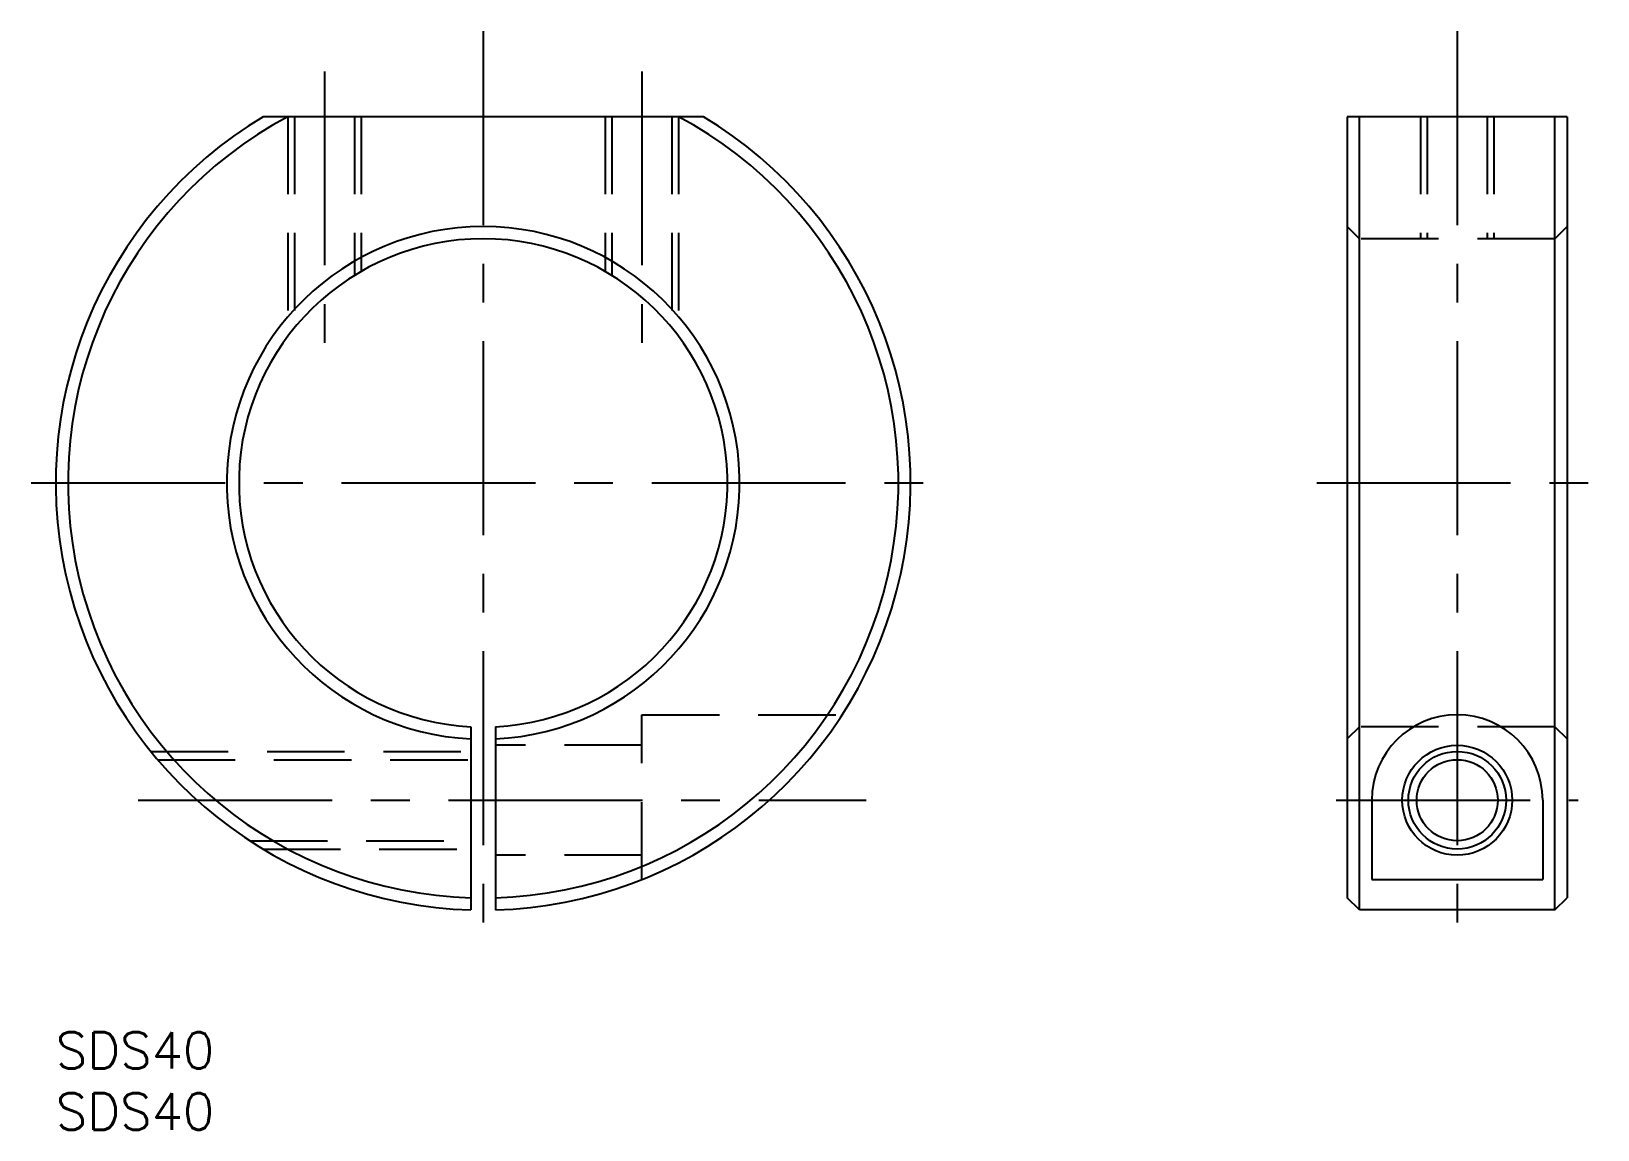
# Model space of a CAD drawing. Extents: x -2 to 126, y -8 to 82.
import ezdxf

# ---------------------------------------------------------------- set-up
doc = ezdxf.new("R2010")
doc.units = 0
doc.header["$LTSCALE"] = 0.5
doc.linetypes.add('CENTER', pattern=[50.8, 31.75, -6.35, 6.35, -6.35])
doc.linetypes.add('DASHED', pattern=[19.05, 12.7, -6.35])
for name, color, linetype in [('MSM_CENTER', 1, 'CENTER'), ('MSM_CONTINUOUS', 7, 'CONTINUOUS'), ('MSM_DASHED', 4, 'DASHED'), ('MSM_NARROW', 5, 'CONTINUOUS'), ('MSM_PART_NUMBER', 7, 'CONTINUOUS')]:
    doc.layers.add(name, color=color, linetype=linetype)
doc.styles.get("Standard").update_dxf_attribs({"font": 'txt.shx', "height": 3, "bigfont": 'bigfont.shx'})

# ---------------------------------------------------------------- blocks, each defined once
blk = doc.blocks.new('*U24')
at = {"layer": 'MSM_PART_NUMBER'}
blk.add_text('SDS40', height=3, dxfattribs=at).set_placement((0, -3))
blk = doc.blocks.new('*U25')
at = {"layer": 'MSM_PART_NUMBER'}
blk.add_text('SDS40', height=3, dxfattribs=at).set_placement((0, -8))

msp = doc.modelspace()

# ---------------------------------------------------------------- linework, layer by layer
at = {"layer": 'MSM_CENTER'}
for p, q in [((35, 81.99), (35, 7.99)), ((114.76, 81.99), (114.76, 7.99)), ((22, 78.69), (22, 55.09)), ((48, 78.69), (48, 55.09)), ((-2, 44.99), (72, 44.99)), ((103.26, 44.99), (126.26, 44.99)), ((6.76, 18.99), (66.37, 18.99)), ((104.86, 18.99), (124.66, 18.99))]:
    msp.add_line(p, q, dxfattribs=at)
at = {"layer": 'MSM_CONTINUOUS'}
for p, q in [((53.03, 74.99), (16.97, 74.99)), ((123.76, 74.99), (105.76, 74.99)), ((105.76, 74.99), (105.76, 11)), ((106.76, 10), (106.76, 74.99)), ((122.76, 10), (122.76, 74.99)), ((123.76, 74.99), (123.76, 11)), ((34, 25.01), (34, 10)), ((36, 25.01), (36, 10)), ((107.76, 18.99), (107.76, 12.49)), ((121.76, 18.99), (121.76, 12.49)), ((107.76, 12.49), (121.76, 12.49)), ((106.76, 10), (105.76, 11)), ((122.76, 10), (123.76, 11)), ((122.76, 10), (106.76, 10))]:
    msp.add_line(p, q, dxfattribs=at)
for radius in [4.5, 3.32]:
    msp.add_circle((114.76, 18.99), radius, dxfattribs=at)
for centre, radius, start, end in [((35, 44.99), 35, 121.0027, 268.3628), ((35, 44.99), 34, 118.0725, 268.3146), ((35, 44.99), 35, 271.6372, 58.9973), ((35, 44.99), 34, 271.6854, 61.9275), ((35, 44.99), 21, 272.7294, 267.2706), ((35, 44.99), 20, 272.866, 267.134), ((114.76, 18.99), 7, 0, 180)]:
    msp.add_arc(centre, radius, start, end, dxfattribs=at)
at = {"layer": 'MSM_DASHED'}
for p, q in [((19, 74.99), (19, 56.99)), ((19.54, 74.99), (19.54, 57.68)), ((24.46, 74.99), (24.46, 61.98)), ((25, 74.99), (25, 62.31)), ((45, 74.99), (45, 62.31)), ((45.54, 74.99), (45.54, 61.98)), ((50.46, 74.99), (50.46, 57.68)), ((51, 74.99), (51, 56.99)), ((111.76, 74.99), (111.76, 64.99)), ((112.3, 74.99), (112.3, 64.99)), ((117.22, 74.99), (117.22, 64.99)), ((117.76, 74.99), (117.76, 64.99)), ((106.76, 64.99), (105.76, 65.99)), ((122.76, 64.99), (123.76, 65.99)), ((122.76, 64.99), (106.76, 64.99)), ((48, 12.49), (48, 25.99)), ((48, 25.99), (64.39, 25.99)), ((106.76, 25.01), (105.76, 24.01)), ((122.76, 25.01), (106.76, 25.01)), ((122.76, 25.01), (123.76, 24.01)), ((48, 23.49), (36, 23.49)), ((7.78, 22.99), (34, 22.99)), ((8.34, 22.31), (34, 22.31)), ((15.89, 15.66), (34, 15.66)), ((16.97, 14.99), (34, 14.99)), ((48, 14.49), (36, 14.49))]:
    msp.add_line(p, q, dxfattribs=at)
at = {"layer": 'MSM_NARROW'}
msp.add_circle((114.76, 18.99), 4, dxfattribs=at)

# ---------------------------------------------------------------- block references
at = {"layer": 'MSM_CONTINUOUS'}
for name in ['*U24', '*U25']:
    msp.add_blockref(name, (0, 0), dxfattribs=at)

doc.saveas('drawing.dxf')
